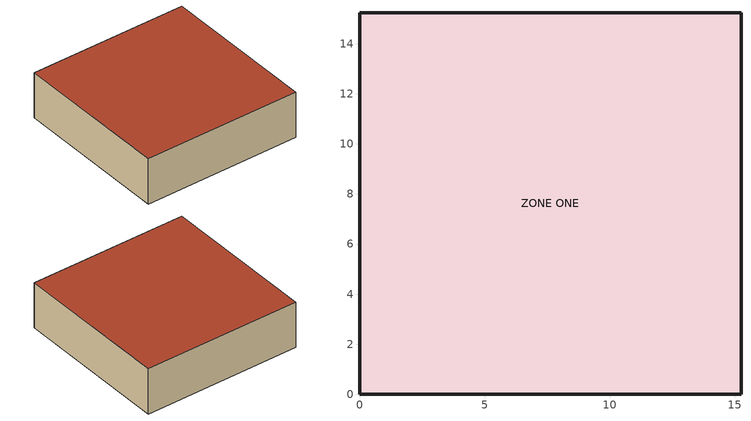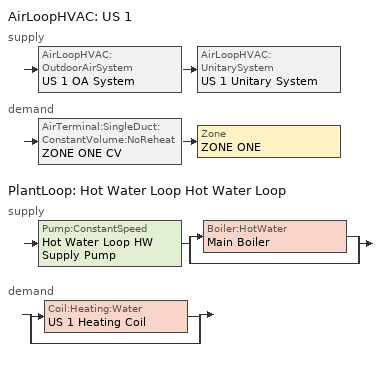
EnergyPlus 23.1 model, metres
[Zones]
ZONE ONE
 floor adiabatic (FLOOR): 15.24,0 0,0 0,15.24 15.24,15.24 z0
 wall outside (R13WALL): 0,0 15.24,0 15.24,15.24 0,15.24 0,0 z0:4.57
 roof outside (ROOF31): 0,15.24 0,0 15.24,0 15.24,15.24 z4.57
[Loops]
AirLoopHVAC 'US 1'
 supply: AirLoopHVAC:OutdoorAirSystem 'US 1 OA System' > AirLoopHVAC:UnitarySystem 'US 1 Unitary System'
 demand: AirTerminal:SingleDuct:ConstantVolume:NoReheat 'ZONE ONE CV' > Zone 'ZONE ONE'
PlantLoop 'Hot Water Loop Hot Water Loop'
 supply: Pump:ConstantSpeed 'Hot Water Loop HW Supply Pump' > split
  | Boiler:HotWater 'Main Boiler'
  | bypass
 demand: split
  | Coil:Heating:Water 'US 1 Heating Coil'
  | bypass
[Building]
Simple One Zone (Wireframe DXF): Loads convergence tolerance value=0.04; Maximum number of warmup days=30; Minimum number of warmup days=6; North axis=0; Solar distribution=MinimalShadowing; Temperature convergence tolerance value=0.004; Terrain=Suburbs
[Site:Location]
Denver Centennial  Golden   N_CO_USA Design_Conditions: Elevation=1829; Latitude=39.74; Longitude=-105.18; Time zone=-7
[SizingPeriod:DesignDay] Barometric pressure=81198; Day of month=21; Daylight saving time indicator=No; Humidity condition type=WetBulb; Rain indicator=No; Snow indicator=No; Solar model indicator=ASHRAEClearSky
Name | Daily dry bulb temperature range | Day type | Maximum dry bulb temperature | Month | Sky clearness | Wetbulb or dewpoint at maximum dry bulb | Wind direction | Wind speed
Denver Centennial  Golden   N Ann Clg 1% Condns DB=>MWB | 15.2 | SummerDesignDay | 32 | 7 | 1 | 15.5 | 0 | 4.9
Denver Centennial  Golden   N Ann Htg 99% Condns DB | 0 | WinterDesignDay | -15.5 | 12 | 0 | -15.5 | 340 | 3
[Construction]
FLOOR: C5 - 4 IN HW CONCRETE
R13WALL: R13LAYER
ROOF31: R31LAYER
[Material]
C5 - 4 IN HW CONCRETE: Conductivity=1.729577; Density=2242.585; Roughness=MediumRough; Solar absorptance=0.65; Specific heat=836.8; Thermal absorptance=0.9; Thickness=0.101498; Visible absorptance=0.65
[Material:NoMass] Roughness=Rough; Solar absorptance=0.75; Thermal absorptance=0.9; Visible absorptance=0.75
Name | Thermal resistance
R13LAYER | 2.290965
R31LAYER | 5.456
[AirLoopHVAC]
US 1: Design supply air flow rate=Autosize
[AirLoopHVAC:UnitarySystem]
US 1 Unitary System: Control type=SetPoint; Cooling supply air flow rate=Autosize; Cooling supply air flow rate method=SupplyAirFlowRate; Dehumidification control type=None; Dx heating coil sizing ratio=1; Fan placement=BlowThrough; Heating coil=US 1 Heating Coil; Heating supply air flow rate=Autosize; Heating supply air flow rate method=SupplyAirFlowRate; Latent load control=SensibleOnlyLoadControl; Maximum outdoor dry bulb temperature for supplemental heater operation=21; Maximum supply air temperature=Autosize; No load supply air flow rate=Autosize; No load supply air flow rate method=SupplyAirFlowRate; Supply air fan operating mode schedule=AlwaysOn; Supply fan=US 1 Supply Fan
[AirTerminal:SingleDuct:ConstantVolume:NoReheat]
ZONE ONE CV: Maximum air flow rate=Autosize
[AvailabilityManager:Scheduled]
US 1 Availability: Schedule=AlwaysOn
[Boiler:HotWater]
Main Boiler: Boiler flow mode=ConstantFlow; Design water flow rate=Autosize; Efficiency curve temperature evaluation variable=LeavingBoiler; Fuel type=NaturalGas; Maximum part load ratio=1.1; Minimum part load ratio=0; Nominal capacity=Autosize; Nominal thermal efficiency=0.8; Normalized boiler efficiency curve=Main Boiler Efficiency Curve; Optimum part load ratio=1; Parasitic electric load=0; Sizing factor=1; Water outlet upper temperature limit=100
[Coil:Heating:Water]
US 1 Heating Coil: Availability schedule=AlwaysOn; Maximum water flow rate=Autosize; Performance input method=UFactorTimesAreaAndDesignWaterFlowRate; Rated capacity=Autosize; Rated inlet air temperature=16.6; Rated inlet water temperature=82.2; Rated outlet air temperature=32.2; Rated outlet water temperature=71.1; Rated ratio for air and water convection=0.5; U factor times area value=Autosize
[Controller:OutdoorAir]
US 1 OA Controller: Economizer control action type=ModulateFlow; Economizer control type=NoEconomizer; Lockout type=NoLockout; Maximum outdoor air flow rate=Autosize; Minimum limit type=FixedMinimum; Minimum outdoor air flow rate=Autosize; Minimum outdoor air schedule=Min OA Sched
[DesignSpecification:OutdoorAir]
SZ DSOA ZONE ONE: Outdoor air flow per person=0.00944; Outdoor air flow per zone=0; Outdoor air flow per zone floor area=0; Outdoor air method=Flow/Person
[DesignSpecification:ZoneAirDistribution]
SZ DSZAD ZONE ONE: Zone air distribution effectiveness in cooling mode=1; Zone air distribution effectiveness in heating mode=1
[Exterior:Lights]
ExtLights: Control option=AstronomicalClock; Design level=5250; End use subcategory=Grounds Lights; Schedule=AlwaysOn
[Fan:OnOff]
US 1 Supply Fan: Availability schedule=AlwaysOn; Fan total efficiency=0.7; Maximum flow rate=Autosize; Motor efficiency=0.9; Motor in airstream fraction=1; Pressure rise=600
[People]
SPACE1-1 People 1: Activity level schedule=ActSchd; Fraction radiant=0.3; Number of people=50; Number of people calculation method=People; Number of people schedule=OCCUPY-1; Zone or zonelist or space or spacelist=ZONE ONE
[PlantEquipmentList]
Hot Water Loop All Equipment: Main Boiler, Boiler:HotWater
[PlantEquipmentOperation:HeatingLoad]
Hot Water Loop Operation All Hours: Load range 1 lower limit=0; Load range 1 upper limit=1e+15; Range 1 equipment list=Hot Water Loop All Equipment
[PlantEquipmentOperationSchemes]
Hot Water Loop Operation: Control scheme 1=Hot Water Loop Operation All Hours; Control scheme 1 schedule=HVACTemplate-Always 1
[PlantLoop]
Hot Water Loop Hot Water Loop: Fluid type=Water; Load distribution scheme=SequentialLoad; Maximum loop flow rate=Autosize; Maximum loop temperature=100; Minimum loop flow rate=0; Minimum loop temperature=10; Plant equipment operation scheme=Hot Water Loop Operation; Plant loop demand calculation scheme=SingleSetpoint; Plant loop volume=Autocalculate
[Pump:ConstantSpeed]
Hot Water Loop HW Supply Pump: Design flow rate=Autosize; Design power consumption=Autosize; Design pump head=179352; Fraction of motor inefficiencies to fluid stream=0; Motor efficiency=0.9; Pump control type=Intermittent
[SetpointManager:MixedAir]
US 1 Cooling Coil Air Temp Manager: Control variable=Temperature; Setpoint node or nodelist=US 1 Mixed Air Outlet
[SetpointManager:Scheduled]
Hot Water Loop HW Temp Manager: Control variable=Temperature; Schedule=HotWater-SetP; Setpoint node or nodelist=Hot Water Loop HW Supply Setpoint Nodes
[SetpointManager:SingleZone:Cooling]
US 1 Economizer Supply Air Temp Manager: Control variable=Temperature; Control zone=ZONE ONE; Maximum supply air temperature=45; Minimum supply air temperature=13; Setpoint node or nodelist=US 1 Heating Coil Outlet
[Sizing:Plant]
Hot Water Loop Hot Water Loop: Design loop exit temperature=82; Loop design temperature difference=11; Loop type=Heating
[Sizing:System]
US 1: 100 outdoor air in cooling=No; 100 outdoor air in heating=No; Central cooling capacity control method=OnOff; Central cooling design supply air humidity ratio=0.008; Central cooling design supply air temperature=12.8; Central heating design supply air humidity ratio=0.008; Central heating design supply air temperature=50; Central heating maximum system air flow ratio=1; Cooling design capacity=Autosize; Cooling design capacity method=CoolingDesignCapacity; Cooling supply air flow rate=0; Cooling supply air flow rate method=DesignDay; Design outdoor air flow rate=Autosize; Heating design capacity=Autosize; Heating design capacity method=HeatingDesignCapacity; Heating supply air flow rate=0; Heating supply air flow rate method=DesignDay; Precool design humidity ratio=0.008; Precool design temperature=11; Preheat design humidity ratio=0.008; Preheat design temperature=7; System outdoor air method=ZoneSum; Type of load to size on=Sensible; Type of zone sum to use=NonCoincident; Zone maximum outdoor air fraction=1
[Sizing:Zone]
ZONE ONE: Cooling design air flow method=DesignDay; Cooling design air flow rate=0; Cooling minimum air flow fraction=0; Design specification outdoor air object=SZ DSOA ZONE ONE; Design specification zone air distribution object=SZ DSZAD ZONE ONE; Heating design air flow method=DesignDay; Heating design air flow rate=1; Heating maximum air flow fraction=1; Zone cooling design supply air humidity ratio=0.008; Zone cooling design supply air temperature=12.8; Zone cooling design supply air temperature difference=11.11; Zone cooling design supply air temperature input method=SupplyAirTemperature; Zone heating design supply air humidity ratio=0.008; Zone heating design supply air temperature=50; Zone heating design supply air temperature difference=30; Zone heating design supply air temperature input method=SupplyAirTemperature
[Zone]
ZONE ONE: Ceiling height=Autocalculate; Multiplier=1; Type=1; Volume=Autocalculate
[Zone equipment]
ZONE ONE: ZONE ONE CV
[ZoneInfiltration:DesignFlowRate]
SPACE-infil: Constant term coefficient=0; Design flow rate=0.0167; Design flow rate calculation method=Flow/Zone; Schedule=AlwaysOn; Temperature term coefficient=0; Velocity squared term coefficient=0; Velocity term coefficient=0.2237; Zone or zonelist or space or spacelist=ZONE ONE
[Curve:Quadratic]
Main Boiler Efficiency Curve: Maximum value of x=1; Minimum value of x=0; Coefficient1 constant=0.97; Coefficient2 x=0.0633; Coefficient3 x 2=-0.0333
[Schedule:Compact]
Min OA Sched: Through: 12/31, For: AllDays, Until: 24:00, 0.5
ActSchd: Through: 12/31, For: AllDays, Until: 24:00, 117.24
OCCUPY-1: Through: 12/31, For: Alldays, Until: 24:00, 1
HotWater-SetP: Through: 12/31, For: Alldays, Until: 24:00, 80
HVACTemplate-Always 1: Through: 12/31, For: AllDays, Until: 24:00, 1
[Schedule:Constant]
AlwaysOn: Hourly value=1
